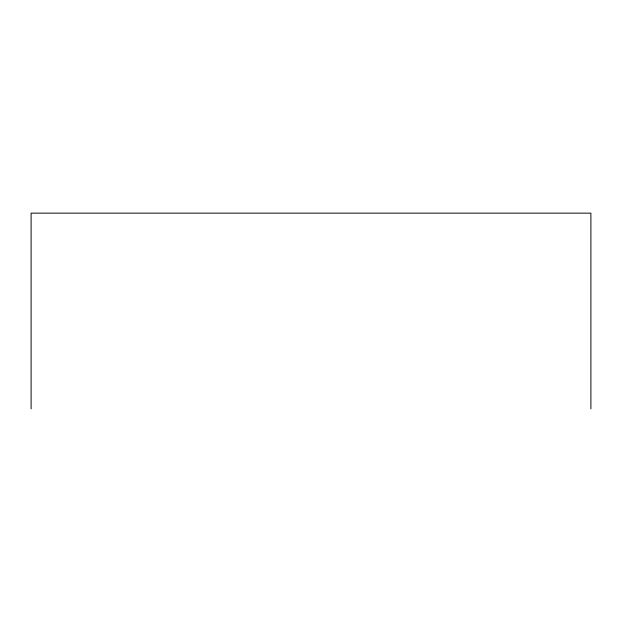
<?xml version="1.0" encoding="UTF-8"?>
<svg xmlns="http://www.w3.org/2000/svg" width="622" height="622" viewBox="0 0 622 622"><rect width="100%" height="100%" fill="white"/><g stroke="black" fill="none" stroke-linecap="round" stroke-linejoin="round"><path stroke-width="0.93" d="M590.9 408.856L590.9 213.144L31.1 213.144L31.1 408.856"/></g></svg>
